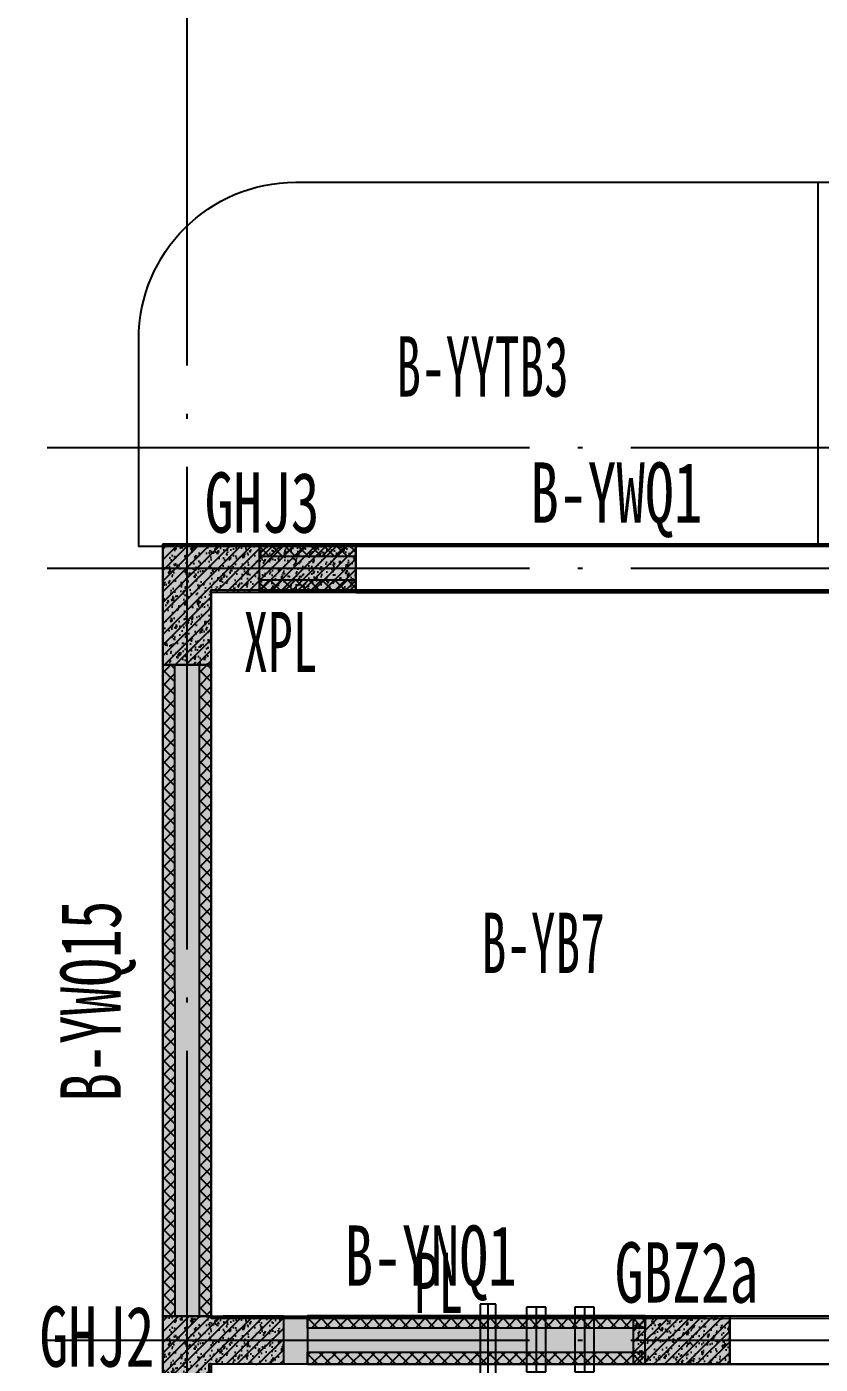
# Model space of a CAD drawing. Extents: x -3200781797 to -8106663, y 494714 to 1244925.
# Drawn here: x -8171365 to -8168075, y 849525 to 855069 of the extents above; entities that cross this region are included whole.
import ezdxf
from ezdxf.enums import TextEntityAlignment as Align
from ezdxf.xclip import XClip

# ---------------------------------------------------------------- set-up
doc = ezdxf.new("R2010")
doc.units = 0
doc.header["$LTSCALE"] = 1000
doc.header["$MEASUREMENT"] = 0
doc.header["$XCLIPFRAME"] = 0
for name, pattern in [('125-墙体$0$CENTER2', [1.125, 0.75, -0.125, 0.125, -0.125]), ('125-墙体$0$CONTINOUS', [0]), ('3#-轴线$0$DOTE', [2.4200000000000004, 2, -0.2, 0.02, -0.2]), ('3#4#5#$0$DASH', [0.35, 0.25, -0.1]), ('3#4#5#模板$0$DASH', [0.35, 0.25, -0.1])]:
    doc.linetypes.add(name, pattern=pattern)
for name, color, linetype in [('125-墙体$0$DUCT-排烟中心线', 5, '125-墙体$0$CENTER2'), ('125-墙体$0$DUCT-排烟管', 2, 'Continuous'), ('125-墙体$0$DUCT-送风中心线', 5, '125-墙体$0$CENTER2'), ('125-墙体$0$DUCT-送风管', 4, 'Continuous'), ('125-墙体$0$S-WALL', 40, 'Continuous'), ('125-墙体$0$S-WALL-BEAM', 120, 'Continuous'), ('125-墙体$0$S-WALL-COLU', 252, '125-墙体$0$CONTINOUS'), ('125-墙体$0$S-WALL-COLU-HATC', 16, 'Continuous'), ('125-墙体$0$S-WALL-HATC', 253, 'Continuous'), ('125-墙体$0$提结构条件', 7, 'Continuous'), ('125-墙体$0$暖-首层和标准层暖通套管_TZ$0$H-暖洞-剪力墙', 6, 'Continuous'), ('125-墙体$0$暖-首层和标准层暖通套管_TZ$0$H-暖洞-穿梁', 3, 'Continuous'), ('3#-轴线$0$A-ANNO-DOTE', 10, '3#-轴线$0$DOTE'), ('3#4#5#$0$PC-SLAB', 6, '3#4#5#$0$DASH'), ('3#4#5#$0$S-ANNO-TEXT', 7, 'Continuous'), ('3#4#5#$0$S-PC-FQ-NYQ', 4, 'Continuous'), ('3#4#5#$0$S-PC-FQ-WYQ', 4, 'Continuous'), ('3#4#5#$0$S-PC-SLAB', 6, 'Continuous'), ('3#4#5#模板$0$S-SLAB-TEXT', 120, 'Continuous'), ('S-PC-FQ-WYQ', 4, 'Continuous'), ('S-WALL-BEAM-TEXT', 2, 'Continuous'), ('S-WALL-COLU-TEXT', 2, 'Continuous')]:
    doc.layers.add(name, color=color, linetype=linetype)
doc.layers.add('3#4#5#$0$结构板边线', color=2, linetype='Continuous', plot=False)
doc.styles.add('3#4#5#$0$外部参照 1$0$宋体', font='', dxfattribs={"width": 0.8})
doc.styles.add('3#4#5#$0$宋体', font='', dxfattribs={"width": 0.8})
doc.styles.add('楷体', font='', dxfattribs={"width": 0.6})
doc.styles.add('楷体GB312', font='', dxfattribs={"width": 0.8})
doc.styles.get('3#4#5#$0$外部参照 1$0$宋体').set_extended_font_data('SimSun')
doc.styles.get('3#4#5#$0$宋体').set_extended_font_data('SimSun')
doc.styles.get('楷体').set_extended_font_data('KaiTi_GB2312')
doc.styles.get('楷体GB312').set_extended_font_data('楷体_GB2312')

# ---------------------------------------------------------------- blocks, each defined once
blk = doc.blocks.new('XPL-3#-F2')
at = {"layer": 'S-WALL-BEAM-TEXT', "style": '楷体', "width": 0.6}
for s, p in [('XPL', (-8220466.246299841, 777538.7357116782, -6.788630474278521e-09)), ('PL', (-8219759.537081222, 774882.0521028088, -6.788630474278521e-09))]:
    blk.add_text(s, height=250, dxfattribs=at).set_placement(p)
blk = doc.blocks.new('an-4')
at = {"layer": 'S-WALL-COLU-TEXT', "style": '楷体GB312', "width": 0.7}
for s, p in [('GHJ3', (-8473181.545761093, 771445.1078575235)), ('GBZ2a', (-8471481.51107207, 768253.5306099739)), ('GHJ2', (-8473866.252109367, 767987.625825268))]:
    blk.add_text(s, height=250, dxfattribs=at).set_placement(p)
blk = doc.blocks.new('3#4#5#模板$0$A$C4139bdaf')
at = {"linetype": '3#4#5#模板$0$DASH'}
blk.add_lwpolyline([(-0.001058824476785958, 200.0004981558304), (3649.998941175523, 200.0004981558304), (3649.998941175523, 3800.00049815583), (-0.001058824476785958, 3800.00049815583)], close=True, dxfattribs=at)
blk = doc.blocks.new('3#4#5#$0$B-YWQ15')
at = {"layer": '3#4#5#$0$S-PC-FQ-WYQ'}
h = blk.add_hatch(dxfattribs=at)
h.set_pattern_fill('ANSI37', color=256, scale=12, angle=90)
h.set_pattern_definition([(135, (-970766.4588348517, 834939.8079217622), (-26.94076836320746, -26.94076836320745), []), (225, (-970766.4588348517, 834939.8079217622), (26.94076836320745, -26.94076836320746), [])])
h.paths.add_polyline_path([(-108963.8104887477, 319088.3087790273), (-108913.8104887477, 319088.3087790273), (-108914.0488637086, 321788.3914244222), (-108964.0488637086, 321788.3914244222)])
h = blk.add_hatch(dxfattribs=at)
h.set_pattern_fill('ANSI37', color=256, scale=12, angle=90)
h.set_pattern_definition([(135, (-970616.4588376287, 834939.8079217697), (-26.94076836320746, -26.94076836320745), []), (225, (-970616.4588376287, 834939.8079217697), (26.94076836320745, -26.94076836320746), [])])
h.paths.add_polyline_path([(-108813.8104915249, 319088.3087790348), (-108763.8104915249, 319088.3087790348), (-108764.0488664858, 321788.3914244297), (-108814.0488664858, 321788.3914244297)])
for points in [[(-108963.8104887477, 319088.3087790273), (-108913.8104887477, 319088.3087790273), (-108914.0488637086, 321788.3914244222), (-108964.0488637086, 321788.3914244222)], [(-108964.0488639945, 321788.3914244222), (-108764.0488636509, 321788.3914244222), (-108763.8104886899, 319088.3087790348), (-108963.8104890336, 319088.3087790348)], [(-108813.8104915249, 319088.3087790348), (-108763.8104915249, 319088.3087790348), (-108764.0488664858, 321788.3914244297), (-108814.0488664858, 321788.3914244297)]]:
    blk.add_lwpolyline(points, close=True, dxfattribs=at)
blk = doc.blocks.new('3#4#5#$0$B-YWQ1')
at = {"layer": '3#4#5#$0$S-PC-FQ-WYQ'}
h = blk.add_hatch(dxfattribs=at)
h.set_pattern_fill('ANSI37', color=256, scale=12, angle=180)
h.set_pattern_definition([(225, (-660807.1750012636, -531964.028769688), (26.94076836320745, -26.94076836320746), []), (315, (-660807.1750012636, -531964.028769688), (26.94076836320746, 26.94076836320745), [])])
h.paths.add_polyline_path([(-147205.7603687136, 329838.381161766), (-147205.7603687136, 329888.381161766), (-147605.7585039237, 329888.3812014548), (-147605.7585039237, 329838.3812014548)])
h = blk.add_hatch(dxfattribs=at)
h.set_pattern_fill('ANSI37', color=256, scale=12, angle=180)
h.set_pattern_definition([(225, (-658107.1768726283, -531964.0315024974), (26.94076836320745, -26.94076836320746), []), (315, (-658107.1768726283, -531964.0315024974), (26.94076836320746, 26.94076836320745), [])])
h.paths.add_polyline_path([(-144505.7622400783, 329838.3784289565), (-144505.7622400783, 329888.3784289565), (-145105.7603752883, 329888.3784686453), (-145105.7603752883, 329838.3784686453)])
h = blk.add_hatch(dxfattribs=at)
h.set_pattern_fill('ANSI37', color=256, scale=12, angle=180)
h.set_pattern_definition([(225, (-660807.1750012562, -532114.028766911), (26.94076836320745, -26.94076836320746), []), (315, (-660807.1750012562, -532114.028766911), (26.94076836320746, 26.94076836320745), [])])
h.paths.add_polyline_path([(-147205.7603687062, 329688.3811645432), (-147205.7603687062, 329738.3811645432), (-147605.7585039162, 329738.381204232), (-147605.7585039162, 329688.381204232)])
h = blk.add_hatch(dxfattribs=at)
h.set_pattern_fill('ANSI37', color=256, scale=12, angle=180)
h.set_pattern_definition([(225, (-658107.1768726208, -532114.0314997204), (26.94076836320745, -26.94076836320746), []), (315, (-658107.1768726208, -532114.0314997204), (26.94076836320746, 26.94076836320745), [])])
h.paths.add_polyline_path([(-144505.7622400708, 329688.3784317337), (-144505.7622400708, 329738.3784317337), (-145105.7603752809, 329738.3784714225), (-145105.7603752809, 329688.3784714225)])
for points in [[(-147205.7603687136, 329838.381161766), (-147205.7603687136, 329888.381161766), (-147605.7585039237, 329888.3812014548), (-147605.7585039237, 329838.3812014548)], [(-147605.7585039162, 329688.3812039461), (-147605.7585039162, 329888.3812042897), (-147205.7603687136, 329888.381164601), (-147205.7603687136, 329688.3811642573)], [(-147205.760362146, 329888.3784625951), (-145105.7603752809, 329888.3784625951), (-145105.7603752809, 329688.3784800217), (-147205.760362146, 329688.3784800217)], [(-144505.7622400783, 329838.3784289565), (-144505.7622400783, 329888.3784289565), (-145105.7603752883, 329888.3784686453), (-145105.7603752883, 329838.3784686453)], [(-145105.7603752809, 329688.3784711366), (-145105.7603752809, 329888.3784714802), (-144505.7622400783, 329888.3784317914), (-144505.7622400783, 329688.3784314478)], [(-147205.7603687062, 329688.3811645432), (-147205.7603687062, 329738.3811645432), (-147605.7585039162, 329738.381204232), (-147605.7585039162, 329688.381204232)], [(-144505.7622400708, 329688.3784317337), (-144505.7622400708, 329738.3784317337), (-145105.7603752809, 329738.3784714225), (-145105.7603752809, 329688.3784714225)]]:
    blk.add_lwpolyline(points, close=True, dxfattribs=at)
blk = doc.blocks.new('3#4#5#$0$B-YNQ1')
at = {"layer": '3#4#5#$0$S-PC-FQ-WYQ'}
h = blk.add_hatch(dxfattribs=at)
h.set_pattern_fill('ANSI37', color=256, scale=12, angle=180)
h.set_pattern_definition([(225, (-660607.1781414961, -535164.0255354154), (26.94076836320745, -26.94076836320746), []), (315, (-660607.1781414961, -535164.0255354154), (26.94076836320746, 26.94076836320745), [])])
h.paths.add_polyline_path([(-146055.7440335318, 326638.38548242), (-146055.7440335318, 326688.38548242), (-147455.7616441562, 326688.3844357273), (-147455.7616441562, 326638.3844357273)])
h = blk.add_hatch(dxfattribs=at)
h.set_pattern_fill('ANSI37', color=256, scale=12, angle=180)
h.set_pattern_definition([(225, (-660607.1781414887, -535314.0255326384), (26.94076836320745, -26.94076836320746), []), (315, (-660607.1781414887, -535314.0255326384), (26.94076836320746, 26.94076836320745), [])])
h.paths.add_polyline_path([(-146055.7440335243, 326488.3854851972), (-146055.7440335243, 326538.3854851972), (-147455.7616441487, 326538.3844385045), (-147455.7616441487, 326488.3844385045)])
for points in [[(-147455.7616441487, 326488.3844382186), (-147455.7616441487, 326688.3844385623), (-146055.7440335318, 326688.3854852549), (-146055.7440335318, 326488.3854849113)], [(-146055.7440335318, 326638.38548242), (-146055.7440335318, 326688.38548242), (-147455.7616441562, 326688.3844357273), (-147455.7616441562, 326638.3844357273)], [(-146055.7440335243, 326488.3854851972), (-146055.7440335243, 326538.3854851972), (-147455.7616441487, 326538.3844385045), (-147455.7616441487, 326488.3844385045)]]:
    blk.add_lwpolyline(points, close=True, dxfattribs=at)
blk = doc.blocks.new('3#4#5#$0$A$C53EF3948')
at = {"layer": '3#4#5#$0$S-PC-FQ-WYQ'}
for name, p in [('3#4#5#$0$B-YWQ1', (148006.0000690809, -329888.3812170064)), ('3#4#5#$0$B-YWQ15', (108964.0411718799, -322288.5339451145))]:
    blk.add_blockref(name, p, dxfattribs=at)
at = {"layer": '3#4#5#$0$S-PC-FQ-WYQ', "xscale": -1, "rotation": 359.9998917495049}
blk.add_blockref('3#4#5#$0$B-YNQ1', (-145456.3576879191, -329887.9664814681), dxfattribs=at)
at = {"layer": '3#4#5#$0$S-PC-FQ-NYQ', "style": '3#4#5#$0$宋体', "width": 0.7}
blk.add_text('B-YWQ1', height=250, dxfattribs=at).set_placement((1522.829687304329, 213.5645643334719), align=Align.MIDDLE_LEFT)
for s, rotation, p in [('B-YWQ15', 90, (-299.6881876881234, -2311.210177702422)), ('B-YNQ1', 359.9998917495049, (752.9928223147872, -2949.871047678636, -1.357726094855704e-08))]:
    blk.add_text(s, height=250, rotation=rotation, dxfattribs=at).set_placement(p, align=Align.MIDDLE_LEFT)
blk = doc.blocks.new('3#4#5#$0$ban111')
at = {"layer": '3#4#5#$0$S-PC-SLAB'}
blk.add_lwpolyline([(-231732.0009944952, 409964.9999670067), (-231732.0009944952, 412984.9999670067), (-229032.0009944952, 412984.9999670067), (-229032.0009944952, 409964.9999670067)], close=True, dxfattribs=at)
blk.add_lwpolyline([(-231742.0009944941, 408375.0000233312), (-228481.762625733, 408374.9990105955), (-228471.762625733, 408374.9990105955), (-228471.7626257332, 407975.9280014599), (-228471.7626257332, 407975.9274881768), (-228471.7626257332, 409775.0000233313), (-231742.0009944942, 409775.0000233312), (-231742.0009944941, 408375.0000233312)], dxfattribs=at)
blk = doc.blocks.new('3#4#5#$0$5#')
at = {"layer": '3#4#5#$0$S-ANNO-TEXT'}
blk.add_blockref('3#4#5#$0$ban111', (378828.8026710108, -247399.8572734847), dxfattribs=at)
at = {"layer": '3#4#5#$0$PC-SLAB', "linetype": 'ByBlock', "style": '3#4#5#$0$外部参照 1$0$宋体', "width": 0.6}
blk.add_text('B-YB7', height=250, dxfattribs=at).set_placement((148473.5617277519, 164121.7532926081), align=Align.MIDDLE)
blk = doc.blocks.new('3#4#5#$0$3#奇数层顶悬挑板')
at = {"layer": '3#4#5#$0$S-PC-SLAB'}
blk.add_lwpolyline([(146888.3833513751, 165765.000990729), (144073.1259676829, 165765.0009937028), (144073.1259676829, 166625.0009937028, -0.41414588894502), (144723.1251903003, 167274.8507142556), (146888.3833513751, 167274.8533036575)], format="xyb", close=True, dxfattribs=at)
at = {"layer": '3#4#5#$0$结构板边线', "color": 2}
blk.add_lwpolyline([(149723.091317459, 165765.0009877347), (144073.1259676829, 165765.0009937028), (144073.1259676829, 166625.0009937028, -0.41414588894502), (144723.1251903003, 167274.8507142556), (149073.1126989026, 167274.8559163446, -0.4141388738405044), (149723.091317459, 166625.0009877347)], format="xyb", close=True, dxfattribs=at)
at = {"layer": '3#4#5#$0$PC-SLAB', "linetype": 'ByBlock', "style": '3#4#5#$0$外部参照 1$0$宋体', "width": 0.6}
blk.add_text('B-YYTB3', height=250, rotation=359.9999999998562, dxfattribs=at).set_placement((145498.3244841083, 166509.496911486), align=Align.MIDDLE)
blk = doc.blocks.new('125-墙体$0$retert')
at = {"layer": '125-墙体$0$暖-首层和标准层暖通套管_TZ$0$H-暖洞-剪力墙'}
for p, q in [((55012.64504557895, 61028.66467393409), (54812.65341164428, 61187.66467393409)), ((54812.65341164428, 61028.66467393409), (55012.64504557895, 61187.66467393409))]:
    blk.add_line(p, q, dxfattribs=at)
blk.add_lwpolyline([(55012.64504557895, 61028.66467393409), (55012.64504557895, 61187.66467393409), (54812.65341164428, 61187.66467393409), (54812.65341164428, 61028.66467393409)], close=True, dxfattribs=at)
blk = doc.blocks.new('125-墙体$0$ewrewr')
at = {"layer": '125-墙体$0$暖-首层和标准层暖通套管_TZ$0$H-暖洞-穿梁', "color": 2}
for p, q in [((54897.97373564044, 62306.12384276799), (54817.97373564044, 62106.1238428404)), ((54897.97373564044, 62106.1238428404), (54817.97373564044, 62306.12384276799))]:
    blk.add_line(p, q, dxfattribs=at)
blk.add_lwpolyline([(54897.97373564044, 62306.12384276799), (54817.97373564044, 62306.12384276799), (54817.97373564044, 62106.1238428404), (54897.97373564044, 62106.1238428404)], close=True, dxfattribs=at)
blk = doc.blocks.new('125-墙体$0$tretyyt')
at = {"layer": '125-墙体$0$暖-首层和标准层暖通套管_TZ$0$H-暖洞-穿梁', "color": 5}
for p, q in [((52497.95184686818, 59279.6456090584), (52297.95184694059, 59359.6456090584)), ((52297.95184694059, 59279.6456090584), (52497.95184686818, 59359.6456090584))]:
    blk.add_line(p, q, dxfattribs=at)
blk.add_lwpolyline([(52497.95184686818, 59279.6456090584), (52497.95184686818, 59359.6456090584), (52297.95184694059, 59359.6456090584), (52297.95184694059, 59279.6456090584)], close=True, dxfattribs=at)
blk = doc.blocks.new('125-墙体$0$rtret')
at = {"layer": '125-墙体$0$暖-首层和标准层暖通套管_TZ$0$H-暖洞-穿梁', "color": 3}
for p, q in [((53777.45084473341, 61921.49800726742), (53618.45084473352, 61721.49800733983)), ((53777.45084473341, 61721.49800733983), (53618.45084473352, 61921.49800726742))]:
    blk.add_line(p, q, dxfattribs=at)
blk.add_lwpolyline([(53777.45084473341, 61921.49800726742), (53618.45084473352, 61921.49800726742), (53618.45084473352, 61721.49800733983), (53777.45084473341, 61721.49800733983)], close=True, dxfattribs=at)
blk = doc.blocks.new('125-墙体$0$she')
at = {"layer": '125-墙体$0$DUCT-排烟中心线'}
for p, q in [((1247.683420373389, -3050.689154202279), (1247.683420373374, -3349.31108146171)), ((5300.000300035208, -3050.689154202279), (5300.000300035223, -3349.31108146171)), ((5500.000150017608, -3050.689384998579), (5500.000150017622, -3349.311312258011)), ((7449.829196583538, -3050.68961579488), (7449.829196583552, -3349.311543054311)), ((3300.689267166526, -3900.000693814996), (3599.311194425958, -3900.000693814989)), ((3300.689036370226, -4100.000543797403), (3599.310963629658, -4100.000543797396))]:
    blk.add_line(p, q, dxfattribs=at)
at = {"layer": '125-墙体$0$DUCT-排烟管'}
for p, q in [((1215.183420373389, -3050.689154202279), (1215.183420373374, -3349.31108146171)), ((1280.183420373389, -3050.689154202279), (1215.183420373389, -3050.689154202279)), ((1280.183420373374, -3349.31108146171), (1280.183420373389, -3050.689154202279)), ((5267.500300035208, -3050.689154202279), (5267.500300035223, -3349.31108146171)), ((5332.500300035208, -3050.689154202279), (5267.500300035208, -3050.689154202279)), ((5332.500300035223, -3349.31108146171), (5332.500300035208, -3050.689154202279)), ((5467.500150017608, -3050.689384998579), (5467.500150017622, -3349.311312258011)), ((5532.500150017608, -3050.689384998579), (5467.500150017608, -3050.689384998579)), ((5532.500150017622, -3349.311312258011), (5532.500150017608, -3050.689384998579)), ((7482.329196583552, -3349.311543054311), (7482.329196583538, -3050.68961579488)), ((1215.183420373374, -3349.31108146171), (1280.183420373374, -3349.31108146171)), ((5267.500300035223, -3349.31108146171), (5332.500300035223, -3349.31108146171)), ((5467.500150017622, -3349.311312258011), (5532.500150017622, -3349.311312258011)), ((7417.329196583552, -3349.311543054311), (7482.329196583552, -3349.311543054311)), ((3599.311194425958, -3867.500693814989), (3300.689267166526, -3867.500693814996)), ((3300.689267166526, -3867.500693814996), (3300.689267166526, -3932.500693814996)), ((3599.311194425958, -3932.500693814989), (3599.311194425958, -3867.500693814989)), ((3300.689267166526, -3932.500693814996), (3599.311194425958, -3932.500693814989)), ((3599.310963629658, -4067.500543797396), (3300.689036370226, -4067.500543797403)), ((3300.689036370226, -4067.500543797403), (3300.689036370226, -4132.500543797403)), ((3599.310963629658, -4132.500543797396), (3599.310963629658, -4067.500543797396)), ((3300.689036370226, -4132.500543797403), (3599.310963629658, -4132.500543797396))]:
    blk.add_line(p, q, dxfattribs=at)
at = {"layer": '125-墙体$0$DUCT-送风中心线'}
for p, q in [((1447.683420373389, -3063.74848623795), (1447.683420373389, -3330.97650390194)), ((1647.683420373389, -3063.74848623795), (1647.683420373389, -3330.97650390194)), ((7549.829196583538, -3063.748486237739), (7549.829196583538, -3330.976503901729))]:
    blk.add_line(p, q, dxfattribs=at)
at = {"layer": '125-墙体$0$DUCT-送风管'}
for p, q in [((1407.683420373389, -3063.74848623795), (1407.683420373389, -3330.97650390194)), ((1487.683420373389, -3063.74848623795), (1407.683420373389, -3063.74848623795)), ((1487.683420373389, -3330.97650390194), (1487.683420373389, -3063.74848623795)), ((7509.829196583538, -3063.748486237739), (7509.829196583538, -3330.976503901729)), ((7589.829196583538, -3330.976503901729), (7589.829196583538, -3063.748486237739)), ((1407.683420373389, -3330.97650390194), (1487.683420373389, -3330.97650390194)), ((7509.829196583538, -3330.976503901729), (7589.829196583538, -3330.976503901729))]:
    blk.add_line(p, q, dxfattribs=at)
at = {"layer": '125-墙体$0$提结构条件', "color": 3}
for p, q in [((1607.683420373389, -3063.74848623795), (1607.683420373389, -3330.97650390194)), ((1687.683420373389, -3063.74848623795), (1607.683420373389, -3063.74848623795)), ((1687.683420373389, -3330.97650390194), (1687.683420373389, -3063.74848623795)), ((1607.683420373389, -3330.97650390194), (1687.683420373389, -3330.97650390194))]:
    blk.add_line(p, q, dxfattribs=at)
at = {"layer": '125-墙体$0$暖-首层和标准层暖通套管_TZ$0$H-暖洞-穿梁', "color": 6}
for p, q in [((4723.780598112178, -3100.0003486645), (4373.780598112178, -3300.00034859209)), ((4723.780598112178, -3300.00034859209), (4373.780598112178, -3100.0003486645))]:
    blk.add_line(p, q, dxfattribs=at)
blk.add_lwpolyline([(4723.780598112178, -3100.0003486645), (4373.780598112178, -3100.0003486645), (4373.780598112178, -3300.00034859209), (4723.780598112178, -3300.00034859209)], close=True, dxfattribs=at)
at = {"layer": '125-墙体$0$提结构条件', "xscale": -1}
blk.add_blockref('125-墙体$0$ewrewr', (58833.00008165452, -62206.12384276799), dxfattribs=at)
at = {"layer": '125-墙体$0$提结构条件', "xscale": -1, "rotation": 270}
for name, p in [('125-墙体$0$retert', (-56408.16467393417, -54912.6534037345)), ('125-墙体$0$tretyyt', (-50919.64560905844, -52397.95078706497))]:
    blk.add_blockref(name, p, dxfattribs=at)
at = {"layer": '125-墙体$0$提结构条件'}
blk.add_blockref('125-墙体$0$rtret', (-46647.95084473345, -61821.5067575188), dxfattribs=at)
blk = doc.blocks.new('125-墙体')
at = {"layer": '125-墙体$0$S-WALL-COLU-HATC'}
h = blk.add_hatch(dxfattribs=at)
h.set_pattern_fill('AR-CONC', color=256, scale=10)
h.set_pattern_definition([(49.99999999999999, (15637.05247968878, -240595.612466133), (71.72601826007535, -6.275213498259511), [7.5, -82.5]), (355, (15637.05247968878, -240595.612466133), (-13.8751333613, 75.21921337000119), [6, -66]), (100.4514, (15643.02964768877, -240596.135400133), (57.85093817140216, 68.94395420609536), [6.374018999999988, -70.1142111999998]), (46.18420000000002, (15637.05247968878, -240575.612466133), (106.7241048625644, -16.55190143290181), [11.24999999999994, -123.7499999999995]), (96.6356, (15645.94615418877, -240576.991796833), (93.46627055487033, 97.41178709004417), [9.561028799999999, -105.1713]), (351.1842, (15637.05247968878, -240575.612466133), (93.46619451336272, 97.41186009253246), [9, -99]), (21, (15647.05247968878, -240580.612466133), (59.69070521184616, -40.26188906653388), [7.5, -82.5]), (326.0000000000001, (15647.05247968878, -240580.612466133), (24.33153319215817, 72.5150045046853), [6, -66]), (71.4514, (15652.02670298878, -240583.967626733), (84.02226285814899, 32.25304967099524), [6.374019000000001, -70.1142112]), (37.50000000000001, (15637.05247968878, -240595.612466133), (1.215985531729067, 33.28938538313115), [0, -65.19999999999999, 0, -67, 0, -66.25]), (7.499999999999999, (15637.05247968878, -240595.612466133), (26.30695374421486, 39.44117118823603), [0, -38.2, 0, -63.7, 0, -25.25]), (327.5, (15614.75247968877, -240595.612466133), (53.3822436172409, -2.255487173437976), [0, -25, 0, -78, 0, -103.5]), (317.5, (15604.75247968877, -240595.612466133), (58.31861693423862, 10.01049823323177), [0, -32.5, 0, -51.8, 0, -73.5])])
h.paths.add_polyline_path([(100, -100), (99.98422405263409, -399.9996359648649), (-100.0157759473659, -399.9996359648649), (-100, 100), (700, 99.99999946041498), (700, -100.0000005393522)])
h = blk.add_hatch(dxfattribs=at)
h.set_pattern_fill('ANSI31', color=256, scale=250, style=0)
h.set_pattern_definition([(45, (15637.05247968878, -240595.612466133), (-22.09708691207961, 22.09708691207961), [])])
h.paths.add_polyline_path([(100, -100), (99.98422405263409, -399.9996359648649), (-100.0157759473659, -399.9996359648649), (-100, 100), (700, 99.99999946041498), (700, -100.0000005393522)])
h = blk.add_hatch(dxfattribs=at)
h.set_pattern_fill('AR-CONC', color=256, scale=10)
h.set_pattern_definition([(49.99999999999999, (15637.05247968878, -243795.612466133), (71.72601826007535, -6.275213498259511), [7.5, -82.5]), (355, (15637.05247968878, -243795.612466133), (-13.8751333613, 75.21921337000119), [6, -66]), (100.4514, (15643.02964768877, -243796.135400133), (57.85093817140216, 68.94395420609536), [6.374018999999988, -70.1142111999998]), (46.18420000000002, (15637.05247968878, -243775.612466133), (106.7241048625644, -16.55190143290181), [11.24999999999994, -123.7499999999995]), (96.6356, (15645.94615418877, -243776.991796833), (93.46627055487033, 97.41178709004417), [9.561028799999999, -105.1713]), (351.1842, (15637.05247968878, -243775.612466133), (93.46619451336272, 97.41186009253246), [9, -99]), (21, (15647.05247968878, -243780.612466133), (59.69070521184616, -40.26188906653388), [7.5, -82.5]), (326.0000000000001, (15647.05247968878, -243780.612466133), (24.33153319215817, 72.5150045046853), [6, -66]), (71.4514, (15652.02670298878, -243783.967626733), (84.02226285814899, 32.25304967099524), [6.374019000000001, -70.1142112]), (37.50000000000001, (15637.05247968878, -243795.612466133), (1.215985531729067, 33.28938538313115), [0, -65.19999999999999, 0, -67, 0, -66.25]), (7.499999999999999, (15637.05247968878, -243795.612466133), (26.30695374421486, 39.44117118823603), [0, -38.2, 0, -63.7, 0, -25.25]), (327.5, (15614.75247968877, -243795.612466133), (53.3822436172409, -2.255487173437976), [0, -25, 0, -78, 0, -103.5]), (317.5, (15604.75247968877, -243795.612466133), (58.31861693423862, 10.01049823323177), [0, -32.5, 0, -51.8, 0, -73.5])])
h.paths.add_polyline_path([(100, -3300), (99.98422405263409, -3700), (-100.0157759473659, -3700), (-100, -3100), (399.9999080896377, -3100.000000539585), (399.9999080896377, -3300.000000539352)])
h = blk.add_hatch(dxfattribs=at)
h.set_pattern_fill('ANSI31', color=256, scale=250, style=0)
h.set_pattern_definition([(45, (15637.05247968878, -243795.612466133), (-22.09708691207961, 22.09708691207961), [])])
h.paths.add_polyline_path([(100, -3300), (99.98422405263409, -3700), (-100.0157759473659, -3700), (-100, -3100), (399.9999080896377, -3100.000000539585), (399.9999080896377, -3300.000000539352)])
h = blk.add_hatch(dxfattribs=at)
h.set_pattern_fill('AR-CONC', color=256, scale=10)
h.set_pattern_definition([(49.99999999999999, (11340.72825505283, -244207.8152530455), (71.72601826007535, -6.275213498259511), [7.5, -82.5]), (355, (11340.72825505283, -244207.8152530455), (-13.8751333613, 75.21921337000119), [6, -66]), (100.4514, (11346.70542305283, -244208.3381870455), (57.85093817140216, 68.94395420609536), [6.374018999999987, -70.11421119999979]), (46.18420000000002, (11340.72825505283, -244187.8152530455), (106.7241048625644, -16.55190143290181), [11.24999999999993, -123.7499999999995]), (96.6356, (11349.62192955283, -244189.1945837455), (93.46627055487033, 97.41178709004417), [9.561028799999999, -105.1713]), (351.1842, (11340.72825505283, -244187.8152530455), (93.46619451336272, 97.41186009253246), [9, -99]), (21, (11350.72825505283, -244192.8152530455), (59.69070521184616, -40.26188906653388), [7.5, -82.5]), (326.0000000000001, (11350.72825505283, -244192.8152530455), (24.33153319215817, 72.5150045046853), [6, -66]), (71.4514, (11355.70247835282, -244196.1704136455), (84.02226285814899, 32.25304967099524), [6.374019000000001, -70.1142112]), (37.50000000000001, (11340.72825505283, -244207.8152530455), (1.215985531729067, 33.28938538313115), [0, -65.19999999999999, 0, -67, 0, -66.25]), (7.499999999999999, (11340.72825505283, -244207.8152530455), (26.30695374421486, 39.44117118823603), [0, -38.2, 0, -63.7, 0, -25.25]), (327.5, (11318.42825505283, -244207.8152530455), (53.3822436172409, -2.255487173437976), [0, -25, 0, -78, 0, -103.5]), (317.5, (11308.42825505283, -244207.8152530455), (58.31861693423862, 10.01049823323177), [0, -32.5, 0, -51.8, 0, -73.5])])
h.paths.add_polyline_path([(2250, -3300), (2250, -3100), (1850.000497644069, -3100.001099372981), (1850.000497644069, -3300.001099372981)])
h = blk.add_hatch(dxfattribs=at)
h.set_pattern_fill('ANSI31', color=256, scale=250, style=0)
h.set_pattern_definition([(45, (11340.72825505283, -244207.8152530455), (-22.09708691207961, 22.09708691207961), [])])
h.paths.add_polyline_path([(2250, -3100), (1850.000497644069, -3100.001099372981), (1850.000497644069, -3300.001099372981), (2250, -3300)])
at = {"layer": '125-墙体$0$S-WALL-HATC'}
for points in [[(100, -100), (-100, 100), (-100, -3200), (33.33333333331393, -3200), (100, -3100)], [(700, 100), (-100, 100), (100, -100), (700, -100)], [(33.33333333331393, -3200), (100, -3300), (2250, -3300), (2250, -3100), (100, -3100)], [(33.33333333331393, -3200), (-100, -3200), (-100, -3700), (100, -3700), (100, -3300)]]:
    blk.add_hatch(color=256, dxfattribs=at).paths.add_polyline_path(points)
at = {"layer": '125-墙体$0$S-WALL'}
for p, q in [((-100, 100), (-100, -3200)), ((700, 100), (-100, 100)), ((700, -100), (700, 100)), ((100, -100), (100, -3100)), ((700, -100), (100, -100)), ((100, -3100), (2150, -3100)), ((2250, -3100), (2150, -3100)), ((2250, -3300), (2250, -3100)), ((-100, -3200), (-100, -3700))]:
    blk.add_line(p, q, dxfattribs=at)
at = {"layer": '125-墙体$0$S-WALL-BEAM'}
for points in [[(700, 100.0003920234158), (700, -100), (2800, -100.0006024725153), (2800, 99.99978955090046)], [(2250, -3099.999803988292), (2250, -3300.000196011708), (6950, -3300.000196011708), (6950, -3099.999803988292)]]:
    blk.add_lwpolyline(points, close=True, dxfattribs=at)
at = {"layer": '125-墙体$0$S-WALL-COLU', "linetype": 'ByBlock'}
for points in [[(100, -100), (99.98422405263409, -399.9996359648649), (-100.0157759473659, -399.9996359648649), (-100, 100), (700, 99.99999946041498), (700, -100.0000005393522), (100, -100)], [(100, -3300), (99.98422405263409, -3700), (-100.0157759473659, -3700), (-100, -3100), (399.9999080896377, -3100.000000539585), (399.9999080896377, -3300.000000539352), (100, -3300)]]:
    blk.add_lwpolyline(points, dxfattribs=at)
at = {"layer": '125-墙体$0$S-WALL-COLU', "lineweight": -2}
blk.add_lwpolyline([(2250, -3300), (2250, -3100), (1850.000497644069, -3100.001099372981), (1850.000497644069, -3300.001099372981)], close=True, dxfattribs=at)
blk.add_blockref('125-墙体$0$she', (0, 0))
blk = doc.blocks.new('3#-轴线')
at = {"layer": '3#-轴线$0$A-ANNO-DOTE'}
for points in [[(0, -16100), (0, 5500)], [(-3000, 500), (44800, 500)], [(-3000, 0), (44800, 0)], [(-3000, -3200), (44800, -3200)]]:
    blk.add_lwpolyline(points, dxfattribs=at)

msp = doc.modelspace()

# ---------------------------------------------------------------- block references
for name in ['3#-轴线', '125-墙体']:
    msp.add_blockref(name, (-8170700.435511587, 852824.6198560873))
at = {"layer": '3#4#5#$0$S-ANNO-TEXT'}
msp.add_blockref('3#4#5#$0$A$C53EF3948', (-8170800.443592959, 852924.7631010424), dxfattribs=at)
at = {"layer": '3#4#5#$0$S-PC-SLAB'}
for name, p in [('3#4#5#$0$5#', (-8317697.236654709, 687149.7631162296)), ('3#4#5#$0$3#奇数层顶悬挑板', (-8314973.59086895, 687149.6198890805))]:
    msp.add_blockref(name, p, dxfattribs=at)
at = {"layer": '3#4#5#模板$0$S-SLAB-TEXT'}
msp.add_blockref('3#4#5#模板$0$A$C4139bdaf', (-8170800.434478921, 845924.6195539432), dxfattribs=at)
at = {"layer": 'S-PC-FQ-WYQ'}
ref = msp.add_blockref('an-4', (302554.2212335039, 81526.8345597582), dxfattribs=at)
XClip(ref).set_block_clipping_path([(-8474406.564021591, 759411.6824837117), (-8451908.40215707, 772237.1964943474)])
msp.add_blockref('XPL-3#-F2', (49999.99186881632, 74855.10421864991), dxfattribs=at)

doc.saveas('drawing.dxf')
